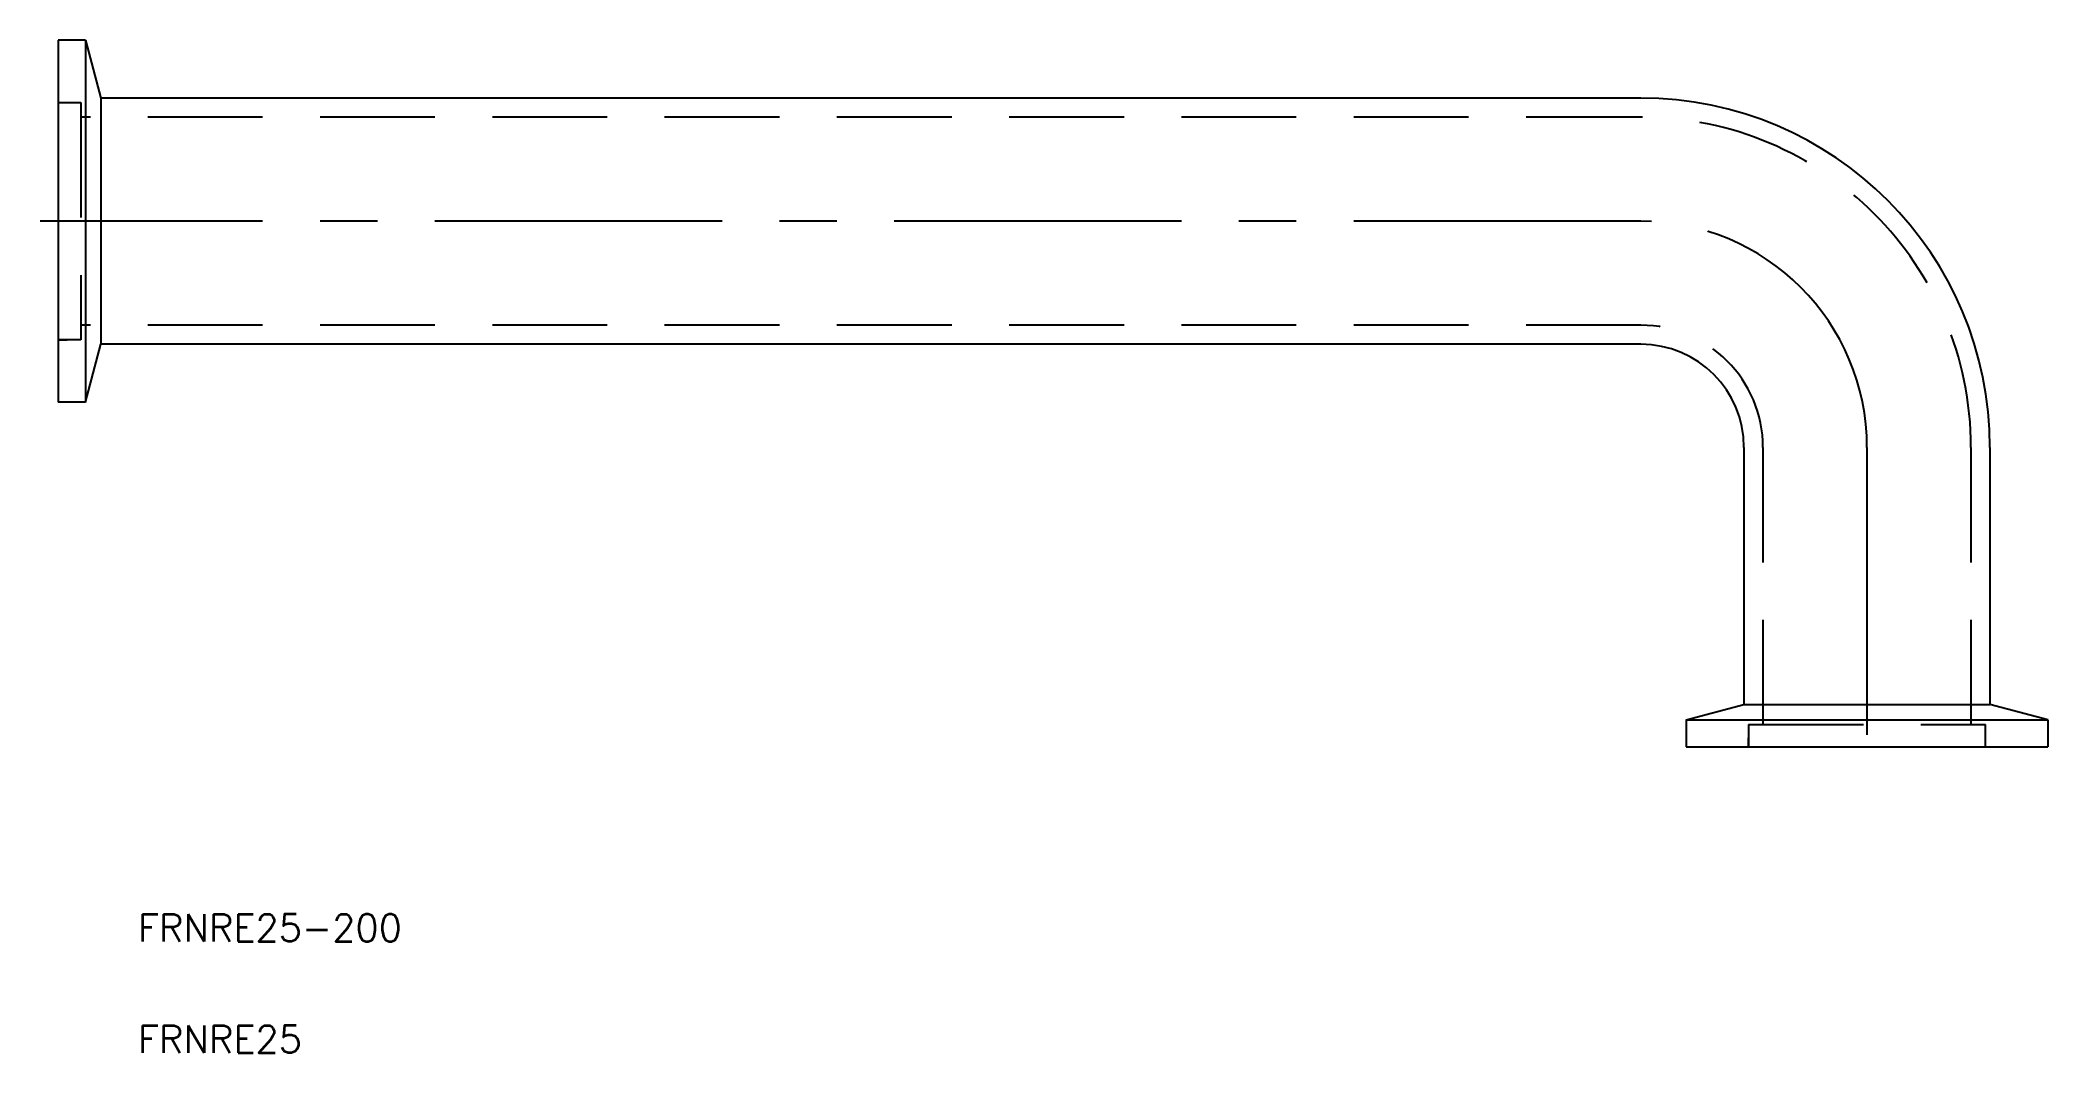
# Model space of a CAD drawing. Extents: x -202 to 20, y -34 to 78.
import ezdxf

# ---------------------------------------------------------------- set-up
doc = ezdxf.new("R2010")
doc.units = 0
doc.linetypes.add('CENTER', pattern=[50.8, 31.75, -6.35, 6.35, -6.35])
doc.linetypes.add('DASHED', pattern=[19.05, 12.7, -6.35])
doc.layers.get('0').update_dxf_attribs({"linetype": 'CONTINUOUS'})
doc.layers.add('CENTER', color=1, linetype='CENTER')
doc.styles.get("Standard").update_dxf_attribs({"font": 'txt.shx', "height": 3, "bigfont": 'bigfont.shx'})

msp = doc.modelspace()

# ---------------------------------------------------------------- linework, layer by layer
at = {"color": 7, "linetype": 'CONTINUOUS'}
for p, q in [((-197, 78.1), (-200, 78.1)), ((-200, 78.1), (-200, 38.11)), ((-197, 78.1), (-197, 38.1)), ((-197, 78.1), (-195.29, 71.7)), ((-25, 71.7), (-195.29, 71.7)), ((-195.29, 71.7), (-195.29, 44.5)), ((-197, 38.1), (-195.29, 44.5)), ((-25, 44.5), (-195.29, 44.5)), ((-197, 38.1), (-200, 38.1)), ((-13.6, 33.1), (-13.6, 4.71)), ((13.6, 33.1), (13.6, 4.71)), ((-20, 3), (-13.6, 4.71)), ((-13.6, 4.71), (13.6, 4.71)), ((20, 3), (13.6, 4.71)), ((-20, 3), (-20, 0)), ((-20, 3), (20, 3)), ((20, 3), (20, 0)), ((-20, 0), (19.99, 0))]:
    msp.add_line(p, q, dxfattribs=at)
at = {"color": 3, "linetype": 'DASHED'}
for p, q in [((-200, 71.2), (-197.5, 71.2)), ((-197.5, 71.2), (-197.5, 45)), ((-25, 69.6), (-197.5, 69.6)), ((-200, 45), (-199, 45)), ((-197.5, 45), (-200, 45)), ((-25, 46.6), (-197.5, 46.6)), ((-11.5, 33.1), (-11.5, 2.5)), ((11.5, 33.1), (11.5, 2.5)), ((-13.1, 2.5), (-13.1, 0)), ((-13.1, 2.5), (13.1, 2.5)), ((13.1, 0), (13.1, 2.5)), ((-13.1, 0), (-13.1, 1))]:
    msp.add_line(p, q, dxfattribs=at)
at = {"color": 7, "linetype": 'CONTINUOUS'}
for radius in [38.6, 11.4]:
    msp.add_arc((-25, 33.1), radius, 0, 90, dxfattribs=at)
at = {"color": 3, "linetype": 'DASHED'}
for radius in [36.5, 13.5]:
    msp.add_arc((-25, 33.1), radius, 0, 90, dxfattribs=at)
at = {"layer": 'CENTER', "color": 1, "linetype": 'CENTER'}
for p, q in [((-25, 58.1), (-202, 58.1)), ((0, 33.1), (0, -2))]:
    msp.add_line(p, q, dxfattribs=at)
msp.add_arc((-25, 33.1), 25, 360, 90, dxfattribs=at)

# ---------------------------------------------------------------- texts
at = {"color": 7, "linetype": 'CONTINUOUS'}
for s, p in [('FRNRE25-200', (-191.18, -21.49)), ('FRNRE25', (-191.18, -33.79))]:
    msp.add_text(s, height=3, dxfattribs=at).set_placement(p)

doc.saveas('drawing.dxf')
